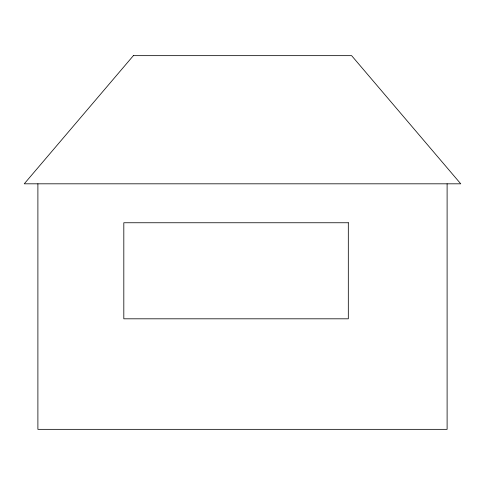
<?xml version="1.0" encoding="UTF-8"?>
<svg xmlns="http://www.w3.org/2000/svg" width="485" height="485" viewBox="0 0 485 485"><rect width="100%" height="100%" fill="white"/><g stroke="black" fill="none" stroke-linecap="round" stroke-linejoin="round"><path stroke-width="0.73" d="M447.109 183.815L447.109 429.346L37.891 429.346L37.891 183.815M133.375 55.654L24.25 183.815L460.75 183.815L351.625 55.654L133.375 55.654M348.315 222.754L123.814 222.754L123.814 318.809L348.315 318.809L348.315 222.754"/></g></svg>
